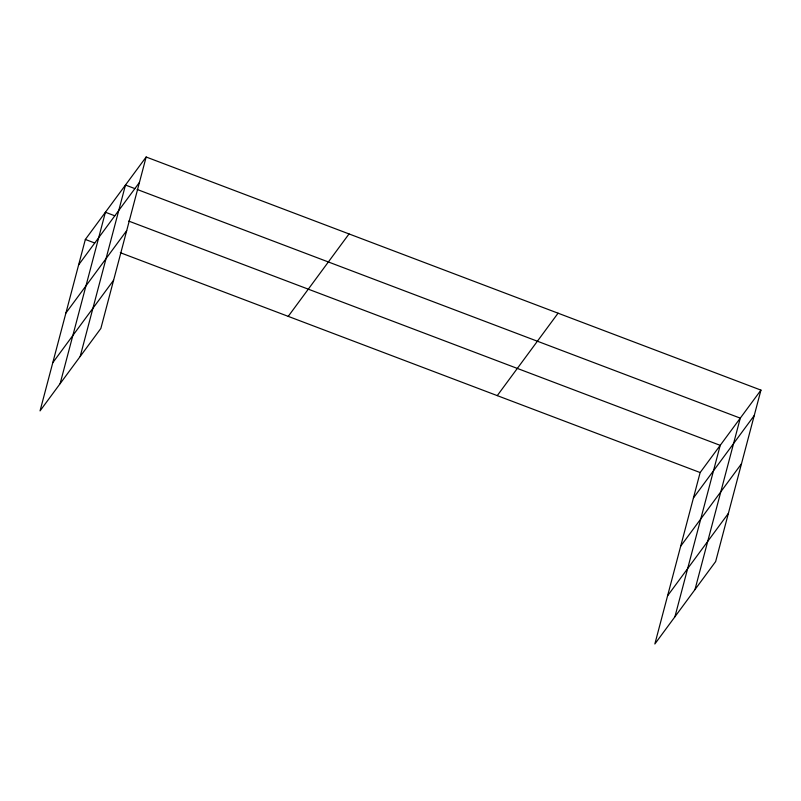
<?xml version="1.0" encoding="UTF-8"?>
<svg xmlns="http://www.w3.org/2000/svg" width="801" height="801" viewBox="0 0 801 801"><rect width="100%" height="100%" fill="white"/><g stroke="black" fill="none" stroke-linecap="round" stroke-linejoin="round"><path stroke-width="1.2" d="M146.152 157.006L85.347 239.449L40.05 410.883L100.856 328.45L146.152 157.006L760.95 390.117L715.653 561.551L654.848 643.994L700.144 472.55L760.95 390.117M60.115 383.679L105.412 212.245L114.743 215.779M80.18 356.475L125.477 185.041L134.808 188.575M674.913 616.79L720.209 445.346L128.731 221.086M694.978 589.586L740.274 418.142L137.131 189.457M78.628 264.871L139.434 182.428M65.902 313.051L126.698 230.618M52.786 362.693L113.582 280.26M288.23 316.375L349.036 233.932M497.261 395.624L558.067 313.191M693.426 497.972L754.232 415.539M680.7 546.162L741.506 463.729M667.583 595.804L728.389 513.371M85.347 239.449L94.678 242.983M120.33 252.705L700.144 472.55"/></g></svg>
